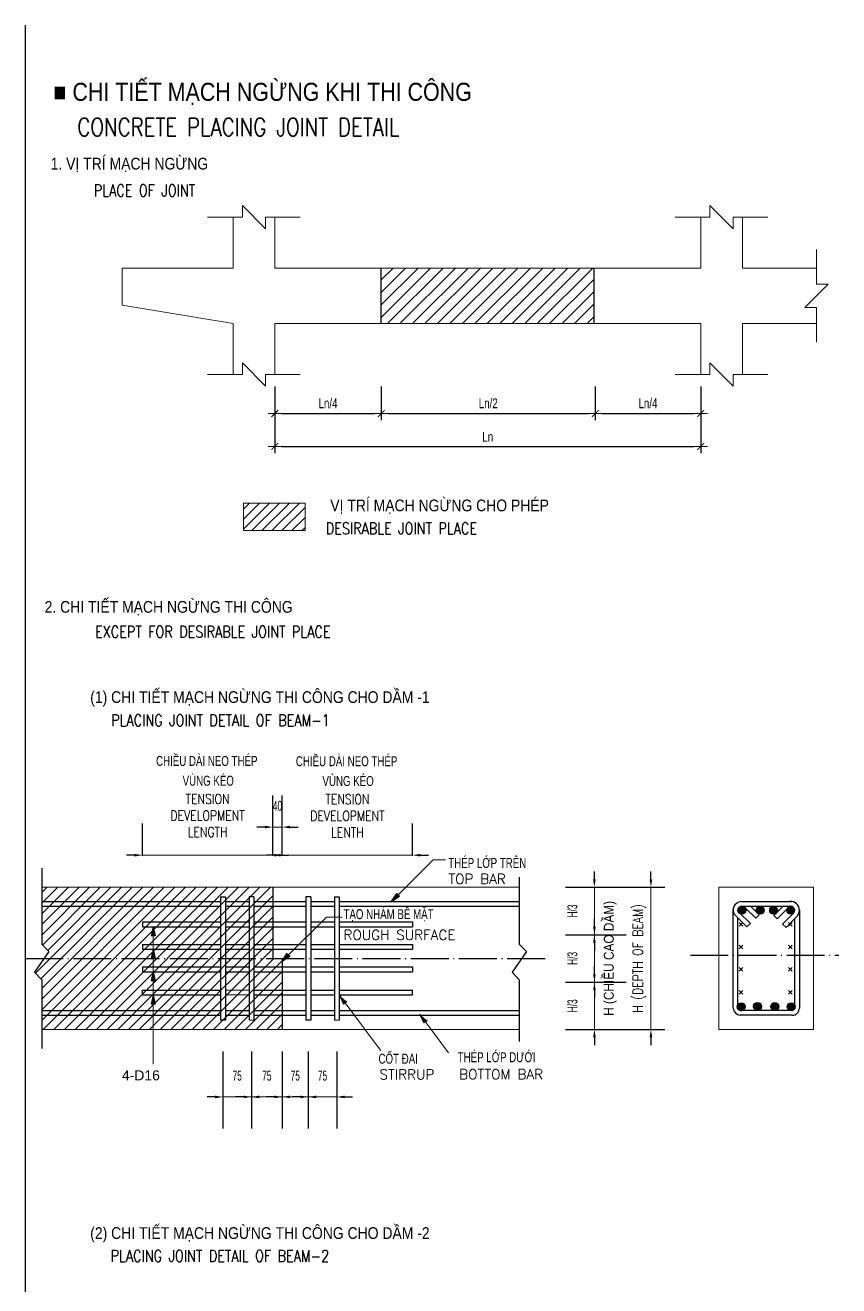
# Model space of a CAD drawing. Header units: millimetres. Extents: x 408913 to 1237273, y -191467 to -86666.
# Drawn here: x 714227 to 732247, y -158253 to -130337 of the extents above; entities that cross this region are included whole.
import ezdxf
from ezdxf.enums import TextEntityAlignment as Align

# ---------------------------------------------------------------- set-up
doc = ezdxf.new("R2010")
doc.units = ezdxf.units.MM
doc.header["$LTSCALE"] = 35
doc.header["$PDMODE"] = 3
doc.linetypes.add('ACAD_ISO04W100', pattern=[30.5, 24, -3, 0.5, -3])
doc.linetypes.add('HID2', pattern=[4.6, 3, -1.6])
for name, color, linetype, lineweight in [('2SEC', 8, 'Continuous', 0), ('NDC_S_CONTINUOUS', 3, 'Continuous', 20), ('NDC_S_DIM', 1, 'Continuous', 9), ('NDC_S_ENG TEXT', 2, 'Continuous', 9), ('NDC_S_VN TEXT', 7, 'Continuous', 9)]:
    doc.layers.add(name, color=color, linetype=linetype, lineweight=lineweight)
for name, color, linetype in [('5HAT', 6, 'Continuous'), ('6HID', 6, 'HID2'), ('a-TAG-1', 6, 'Continuous'), ('AS-XXXX-BARS', 2, 'Continuous'), ('DIM', 1, 'Continuous'), ('F', 7, 'Continuous'), ('STR.Dim_F-CL-B', 8, 'Continuous')]:
    doc.layers.add(name, color=color, linetype=linetype)
doc.styles.add('Arial', font='arial.ttf', dxfattribs={"width": 0.6})
doc.styles.add('NDC_ARIAL', font='arial.ttf', dxfattribs={"width": 0.85})
doc.styles.add('NDC_DIM', font='', dxfattribs={"width": 0.75})
doc.styles.add('NDC_ROMANS', font='romans.shx', dxfattribs={"width": 0.8})
doc.styles.add('Romans -1', font='romans.shx', dxfattribs={"width": 0.8})
doc.styles.get('NDC_DIM').set_extended_font_data('Dotum')
doc.dimstyles.new('NDC_dim_100', dxfattribs={"dimscale": 100, "dimtxt": 2.2, "dimasz": 1.5, "dimexe": 1.5, "dimexo": 2.5, "dimgap": 1, "dimtad": 1, "dimdec": 0, "dimzin": 0, "dimdsep": 46, "dimtxsty": 'NDC_DIM', "dimblk": 'DIMMARK', "dimcen": 0.09, "dimdle": 1.2, "dimclrd": 1, "dimclre": 1, "dimclrt": 3, "dimadec": 0, "dimazin": 0, "dimtfac": 1, "dimtdec": 0, "dimtix": 1, "dimtofl": 0, "dimtmove": 0, "dimatfit": 3, "dimfxl": 6, "dimfxlon": 1, "dimtolj": 1, "dimtzin": 0, "dimarcsym": 0})

# ---------------------------------------------------------------- blocks, each defined once
blk = doc.blocks.new('DIMMARK')
at = {"layer": 'NDC_S_DIM', "color": 1}
blk.add_line((-1.5, 0), (1, 0), dxfattribs=at)
at = {"layer": 'NDC_S_DIM', "color": 2, "const_width": 0.15}
blk.add_lwpolyline([(-0.5, -0.5), (0.5, 0.5)], dxfattribs=at)
blk = doc.blocks.new('*D134')
at = {"layer": 'DEFPOINTS', "color": 0, "transparency": 16777216}
for p in [(719755, -137837), (722113, -137837), (722113, -138937)]:
    blk.add_point(p, dxfattribs=at)
at = {"layer": 'DIM', "color": 1, "lineweight": -2, "transparency": 16777216}
for p, q in [((719755, -138337), (719755, -139087)), ((722113, -138337), (722113, -139087)), ((719905, -138937), (721963, -138937))]:
    blk.add_line(p, q, dxfattribs=at)
at = {"layer": 'DIM', "color": 1, "lineweight": -2, "transparency": 16777216, "xscale": 150, "yscale": 150, "zscale": 150, "rotation": 180}
blk.add_blockref('DIMMARK', (719755, -138937), dxfattribs=at)
at = {"layer": 'DIM', "color": 1, "lineweight": -2, "transparency": 16777216, "xscale": 150, "yscale": 150, "zscale": 150}
blk.add_blockref('DIMMARK', (722113, -138937), dxfattribs=at)
at = {"layer": 'DIM', "color": 3, "transparency": 16777216, "insert": (720934, -138711), "char_height": 220, "attachment_point": 5, "style": 'NDC_DIM'}
blk.add_mtext('\\A1;Ln/4', dxfattribs=at)
blk = doc.blocks.new('*D135')
at = {"layer": 'DEFPOINTS', "color": 0, "transparency": 16777216}
for p in [(719755, -137837), (729189, -137837), (729189, -139663)]:
    blk.add_point(p, dxfattribs=at)
at = {"layer": 'DIM', "color": 1, "lineweight": -2, "transparency": 16777216}
for p, q in [((719755, -139063), (719755, -139813)), ((729189, -139063), (729189, -139813)), ((719905, -139663), (729039, -139663))]:
    blk.add_line(p, q, dxfattribs=at)
at = {"layer": 'DIM', "color": 1, "lineweight": -2, "transparency": 16777216, "xscale": 150, "yscale": 150, "zscale": 150, "rotation": 180}
blk.add_blockref('DIMMARK', (719755, -139663), dxfattribs=at)
at = {"layer": 'DIM', "color": 1, "lineweight": -2, "transparency": 16777216, "xscale": 150, "yscale": 150, "zscale": 150}
blk.add_blockref('DIMMARK', (729189, -139663), dxfattribs=at)
at = {"layer": 'DIM', "color": 3, "transparency": 16777216, "insert": (724472, -139453), "char_height": 220, "attachment_point": 5, "style": 'NDC_DIM'}
blk.add_mtext('\\A1;Ln', dxfattribs=at)
blk = doc.blocks.new('*D136')
at = {"layer": 'DEFPOINTS', "color": 0, "transparency": 16777216}
for p in [(722113, -137837), (726852, -137837), (726852, -138937)]:
    blk.add_point(p, dxfattribs=at)
at = {"layer": 'DIM', "color": 1, "lineweight": -2, "transparency": 16777216}
for p, q in [((722113, -138337), (722113, -139087)), ((726852, -138337), (726852, -139087)), ((722263, -138937), (726702, -138937))]:
    blk.add_line(p, q, dxfattribs=at)
at = {"layer": 'DIM', "color": 1, "lineweight": -2, "transparency": 16777216, "xscale": 150, "yscale": 150, "zscale": 150, "rotation": 180}
blk.add_blockref('DIMMARK', (722113, -138937), dxfattribs=at)
at = {"layer": 'DIM', "color": 1, "lineweight": -2, "transparency": 16777216, "xscale": 150, "yscale": 150, "zscale": 150}
blk.add_blockref('DIMMARK', (726852, -138937), dxfattribs=at)
at = {"layer": 'DIM', "color": 3, "transparency": 16777216, "insert": (724483, -138711), "char_height": 220, "attachment_point": 5, "style": 'NDC_DIM'}
blk.add_mtext('\\A1;Ln/2', dxfattribs=at)
blk = doc.blocks.new('*D137')
at = {"layer": 'DEFPOINTS', "color": 0, "transparency": 16777216}
for p in [(726852, -137837), (729189, -137837), (729189, -138937)]:
    blk.add_point(p, dxfattribs=at)
at = {"layer": 'DIM', "color": 1, "lineweight": -2, "transparency": 16777216}
for p, q in [((726852, -138337), (726852, -139087)), ((729189, -138337), (729189, -139087)), ((727002, -138937), (729039, -138937))]:
    blk.add_line(p, q, dxfattribs=at)
at = {"layer": 'DIM', "color": 1, "lineweight": -2, "transparency": 16777216, "xscale": 150, "yscale": 150, "zscale": 150, "rotation": 180}
blk.add_blockref('DIMMARK', (726852, -138937), dxfattribs=at)
at = {"layer": 'DIM', "color": 1, "lineweight": -2, "transparency": 16777216, "xscale": 150, "yscale": 150, "zscale": 150}
blk.add_blockref('DIMMARK', (729189, -138937), dxfattribs=at)
at = {"layer": 'DIM', "color": 3, "transparency": 16777216, "insert": (728020, -138711), "char_height": 220, "attachment_point": 5, "style": 'NDC_DIM'}
blk.add_mtext('\\A1;Ln/4', dxfattribs=at)

msp = doc.modelspace()

# ---------------------------------------------------------------- hatches: boundary and pattern name
at = {"layer": '2SEC'}
h = msp.add_hatch(dxfattribs=at)
h.set_pattern_fill('ANSI31', color=256, scale=52.5, style=0)
h.set_pattern_definition([(45, (-2871523.87, -118831.29), (-117.8658616, 117.8658616), [])])
h.paths.add_polyline_path([(714593, -151478), (714593, -152577.8), (719919.7, -152577.8), (719919.7, -151002.8), (719709.7, -151002.8), (719709.7, -149427.8), (714593, -149427.8), (714593, -150690.5), (714750.5, -150848), (714435.5, -151310)])
at = {"layer": '5HAT'}
h = msp.add_hatch(dxfattribs=at)
h.set_pattern_fill('ANSI31', color=2, scale=61.523438, style=0)
h.set_pattern_definition([(45, (-3147444.19, -519837.33), (-138.124057, 138.124057), [])])
h.paths.add_polyline_path([(726830.1, -135714.9), (722113.3, -135714.9), (722113.3, -136945.4), (726830.1, -136945.4)])
h = msp.add_hatch(dxfattribs=at)
h.set_pattern_fill('ANSI31', color=2, scale=49.21875, style=0)
h.set_pattern_definition([(45, (-3208137.78, -317245.94), (-110.499245, 110.499245), [])])
h.paths.add_polyline_path([(719059.4, -140919), (719059.4, -141529), (720424.4, -141529), (720424.4, -140919)])
at = {"layer": 'STR.Dim_F-CL-B'}
for points in [[(722341.1, -149739.7), (722517.9, -149626.3), (722455.6, -149563.7)], [(717063.6, -150300.5), (717019.3, -150505.8), (717107.6, -150505.8)], [(717063.6, -150801.3), (717019.3, -151006.6), (717107.6, -151006.6)], [(719917.9, -151062.4), (720094.7, -150948.9), (720032.4, -150886.3)], [(717063.6, -151296.7), (717019.3, -151502.1), (717107.6, -151502.1)], [(717063.9, -151813.8), (717019.6, -152019.1), (717107.9, -152019.1)], [(721192, -151821.3), (721278.7, -152012.7), (721349.7, -151960.1)], [(722970.8, -152240.6), (723057.4, -152431.9), (723128.4, -152379.3)]]:
    msp.add_hatch(color=256, dxfattribs=at).paths.add_polyline_path(points)

# ---------------------------------------------------------------- linework, layer by layer
at = {"layer": '2SEC'}
for p, q in [((719037.2, -134587), (719037.2, -134330.7)), ((719037.2, -134330.7), (719549.9, -134843.4)), ((729393.6, -134587), (729393.6, -134330.7)), ((729393.6, -134330.7), (729906.3, -134843.4)), ((718268.1, -134587), (719037.2, -134587)), ((719549.9, -134587), (720318.9, -134587)), ((719549.9, -134843.4), (719549.9, -134587)), ((728624.6, -134587), (729393.6, -134587)), ((729906.3, -134587), (730675.4, -134587)), ((729906.3, -134843.4), (729906.3, -134587)), ((731752, -136073.8), (731752, -135304.8)), ((732008.4, -136073.8), (731495.7, -136586.5)), ((731752, -136073.8), (732008.4, -136073.8)), ((731495.7, -136586.5), (731752, -136586.5)), ((731752, -136586.5), (731752, -137355.6)), ((719037.2, -138073.3), (719037.2, -137817)), ((719037.2, -137817), (719549.9, -138329.7)), ((729393.6, -138073.3), (729393.6, -137817)), ((729393.6, -137817), (729906.3, -138329.7)), ((718268.1, -138073.3), (719037.2, -138073.3)), ((719549.9, -138073.3), (720318.9, -138073.3)), ((719549.9, -138329.7), (719549.9, -138073.3)), ((728624.6, -138073.3), (729393.6, -138073.3)), ((729906.3, -138073.3), (730675.4, -138073.3)), ((729906.3, -138329.7), (729906.3, -138073.3)), ((718659.7, -151705.1), (719184.7, -151705.1)), ((718659.7, -151810.1), (719184.7, -151810.1)), ((719289.7, -152367.8), (719184.7, -152367.8)), ((721179.7, -152367.8), (721074.7, -152367.8))]:
    msp.add_line(p, q, dxfattribs=at)
at = {"layer": '2SEC', "color": 0}
msp.add_line((719412.2, -154071), (719587.2, -154071), dxfattribs=at)
at = {"layer": '6HID', "color": 2, "ltscale": 25}
for p, q in [((722113.3, -136945.4), (722113.3, -135714.9)), ((726830.1, -136945.4), (726830.1, -135714.9))]:
    msp.add_line(p, q, dxfattribs=at)
at = {"layer": 'AS-XXXX-BARS'}
for p, q in [((714593, -149742.8), (718554.7, -149742.8)), ((714593, -149847.8), (718554.7, -149847.8)), ((718554.7, -149637.8), (718554.7, -152367.8)), ((718554.7, -149637.8), (718659.7, -149637.8)), ((718659.7, -149637.8), (718659.7, -152367.8)), ((718659.7, -149742.8), (719184.7, -149742.8)), ((718659.7, -149847.8), (719184.7, -149847.8)), ((719184.7, -149637.8), (719184.7, -152367.8)), ((719289.7, -149637.8), (719184.7, -149637.8)), ((719289.7, -149637.8), (719289.7, -152367.8)), ((719289.7, -149742.8), (720444.7, -149742.8)), ((719289.7, -149847.8), (720444.7, -149847.8)), ((720444.7, -149637.8), (720444.7, -152367.8)), ((720549.7, -149637.8), (720444.7, -149637.8)), ((720549.7, -149637.8), (720549.7, -152367.8)), ((720549.7, -149742.8), (721074.7, -149742.8)), ((720549.7, -149847.8), (721074.7, -149847.8)), ((721074.7, -149637.8), (721074.7, -152367.8)), ((721074.7, -149637.8), (721179.7, -149637.8)), ((721179.7, -149637.8), (721179.7, -152367.8)), ((721179.7, -149742.8), (725169.7, -149742.8)), ((721179.7, -149847.8), (725169.7, -149847.8)), ((730175.3, -149882.1), (730407.1, -150113.1)), ((730289.6, -149847.8), (730481.2, -150038.7)), ((730810.2, -150049.3), (731011.5, -149847.8)), ((731129.9, -149878.1), (730884.5, -150123.4)), ((730213.9, -150306.7), (729951.3, -150044.4)), ((730042.8, -149987), (730288.1, -150232.4)), ((730481.2, -150038.7), (730407.1, -150113.1)), ((730884.5, -150123.4), (730810.2, -150049.3)), ((731234.8, -150010.6), (731003.8, -150242.4)), ((731309.2, -150084.7), (731078.2, -150316.5)), ((716822.2, -150195.5), (718554.7, -150195.5)), ((716822.2, -150195.5), (716822.2, -150300.5)), ((716822.2, -150300.5), (718554.7, -150300.5)), ((718659.7, -150195.5), (719184.7, -150195.5)), ((718659.7, -150300.5), (719184.7, -150300.5)), ((719289.7, -150195.5), (720444.7, -150195.5)), ((719289.7, -150300.5), (720444.7, -150300.5)), ((720549.7, -150195.5), (721074.7, -150195.5)), ((720549.7, -150300.5), (721074.7, -150300.5)), ((721179.7, -150195.5), (722807.2, -150195.5)), ((721179.7, -150300.5), (722807.2, -150300.5)), ((722807.2, -150195.5), (722807.2, -150300.5)), ((730122.7, -150288.8), (730041, -150207.2)), ((730122.7, -150207.2), (730041, -150288.8)), ((730288.1, -150232.4), (730213.9, -150306.7)), ((731078.2, -150316.5), (731003.8, -150242.4)), ((731136.3, -150288.8), (731218, -150207.2)), ((731136.3, -150207.2), (731218, -150288.8)), ((716822.2, -150696.3), (718554.7, -150696.3)), ((716822.2, -150696.3), (716822.2, -150801.3)), ((718659.7, -150696.3), (719184.7, -150696.3)), ((719289.7, -150696.3), (720444.7, -150696.3)), ((720549.7, -150696.3), (721074.7, -150696.3)), ((721179.7, -150696.3), (722807.2, -150696.3)), ((722807.2, -150696.3), (722807.2, -150801.3)), ((730122.5, -150789.6), (730040.9, -150708)), ((730122.5, -150708), (730040.9, -150789.6)), ((731136.2, -150789.6), (731217.8, -150708)), ((731136.2, -150708), (731217.8, -150789.6)), ((716822.2, -150801.3), (718554.7, -150801.3)), ((718659.7, -150801.3), (719184.7, -150801.3)), ((719289.7, -150801.3), (720444.7, -150801.3)), ((720549.7, -150801.3), (721074.7, -150801.3)), ((721179.7, -150801.3), (722807.2, -150801.3)), ((716822.2, -151191.7), (718554.7, -151191.7)), ((716822.2, -151191.7), (716822.2, -151296.7)), ((716822.2, -151296.7), (718554.7, -151296.7)), ((718659.7, -151191.7), (719184.7, -151191.7)), ((718659.7, -151296.7), (719184.7, -151296.7)), ((719289.7, -151191.7), (720444.7, -151191.7)), ((719289.7, -151296.7), (720444.7, -151296.7)), ((720549.7, -151191.7), (721074.7, -151191.7)), ((720549.7, -151296.7), (721074.7, -151296.7)), ((721179.7, -151191.7), (722807.2, -151191.7)), ((721179.7, -151296.7), (722807.2, -151296.7)), ((722807.2, -151191.7), (722807.2, -151296.7)), ((730122.5, -151285.1), (730040.9, -151203.4)), ((730122.5, -151203.4), (730040.9, -151285.1)), ((731136.2, -151285.1), (731217.8, -151203.4)), ((731136.2, -151203.4), (731217.8, -151285.1)), ((716822.2, -151705.1), (718554.7, -151705.1)), ((716822.2, -151810.1), (716822.2, -151705.1)), ((716822.2, -151810.1), (718554.7, -151810.1)), ((719289.7, -151705.1), (720444.7, -151705.1)), ((719289.7, -151810.1), (720444.7, -151810.1)), ((720549.7, -151705.1), (721074.7, -151705.1)), ((720549.7, -151810.1), (721074.7, -151810.1)), ((721179.7, -151705.1), (722807.2, -151705.1)), ((721179.7, -151810.1), (722807.2, -151810.1)), ((722807.2, -151810.1), (722807.2, -151705.1)), ((730122.5, -151798.4), (730040.9, -151716.8)), ((730122.5, -151716.8), (730040.9, -151798.4)), ((731136.2, -151798.4), (731217.8, -151716.8)), ((731136.2, -151716.8), (731217.8, -151798.4)), ((714591.1, -152157.8), (718554.7, -152157.8)), ((714593, -152262.8), (718554.7, -152262.8)), ((718659.7, -152367.8), (718554.7, -152367.8)), ((718659.7, -152157.8), (719184.7, -152157.8)), ((718659.7, -152262.8), (719184.7, -152262.8)), ((719289.7, -152157.8), (720444.7, -152157.8)), ((719289.7, -152262.8), (720444.7, -152262.8)), ((720549.7, -152367.8), (720444.7, -152367.8)), ((720549.7, -152157.8), (721074.7, -152157.8)), ((720549.7, -152262.8), (721074.7, -152262.8)), ((721179.7, -152157.8), (725169.7, -152157.8)), ((721179.7, -152262.8), (725169.7, -152262.8))]:
    msp.add_line(p, q, dxfattribs=at)
at = {"layer": 'AS-XXXX-BARS', "const_width": 86.8}
for points in [[(730055.7, -149935.9, 1), (730143.2, -149935.9, 1)], [(730461.3, -149935.9, 1), (730548.7, -149935.9, 1)], [(730760.6, -149936.3, 1), (730848, -149936.3, 1)], [(731137.5, -149938.3, 1), (731225, -149938.3, 1)], [(730043.9, -152072.1, 1), (730131.4, -152072.1, 1)], [(730405.2, -152067.2, 1), (730492.7, -152067.2, 1)], [(730784.9, -152070.7, 1), (730872.4, -152070.7, 1)], [(731147.7, -152073.7, 1), (731235.1, -152073.7, 1)]]:
    msp.add_lwpolyline(points, format="xyb", close=True, dxfattribs=at)
at = {"layer": 'AS-XXXX-BARS'}
for points in [[(730102.9, -149742.8), (731198.2, -149742.8)], [(730102.9, -149847.8), (731202.6, -149847.8)], [(731168.5, -149845.1), (731191.7, -149845.1)], [(729904.8, -152105.3), (729904.8, -149917.4)], [(730009.8, -149948.4), (730009.8, -149925.3)], [(730009.8, -152105.3), (730009.8, -150102.8)], [(731269.8, -150124.3), (731269.8, -152105.3)], [(731374.8, -149932.9), (731374.8, -152105.3)], [(731217.3, -152157.8), (730062.3, -152157.8)], [(731217.3, -152262.8), (730062.3, -152262.8)]]:
    msp.add_lwpolyline(points, dxfattribs=at)
for centre in [(730099.5, -149935.9), (730505, -149935.9), (730804.3, -149936.3), (731181.3, -149938.3), (730087.6, -152072.1), (730449, -152067.2), (730828.6, -152070.7), (731191.4, -152073.7)]:
    msp.add_circle(centre, 87.9, dxfattribs=at)
for centre, radius, start, end in [((730100.4, -149936.4), 193.7, 89.16259, 195.43599), ((730102.9, -149942.4), 94.6, 90, 169.54776), ((730102.9, -149942.4), 94.6, 40.91492, 90), ((731214.7, -149938.2), 103.9, 116.41198, 144.717), ((731181.2, -149935.6), 193.6, 359.24448, 95.21169), ((731174.5, -149938.2), 94.6, 0, 79.54776), ((730019.9, -149957.8), 110.5, 195.80385, 231.59945), ((730102.8, -149902.2), 103.9, 206.41198, 234.717), ((731174.5, -149938.2), 94.6, 310.91492, 0), ((731175.1, -149938.2), 199.6, 310.91492, 0), ((730089.8, -152077.7), 187.1, 188.46828, 261.53172), ((730080.1, -152087.4), 72.6, 194.23517, 284.23517), ((731188.3, -152076.3), 86.5, 289.57698, 340.42302), ((731217.7, -152105.7), 157.1, 269.84941, 0.15059)]:
    msp.add_arc(centre, radius, start, end, dxfattribs=at)
at = {"layer": 'F'}
for p, q in [((719709.7, -149427.8), (719709.7, -151002.8)), ((726191.2, -150477.8), (727533.3, -150477.8)), ((719919.7, -151002.8), (719919.7, -152577.8)), ((726191.2, -151527.8), (727534.7, -151527.8)), ((721192, -151821.3), (721278.7, -152012.7)), ((721349.7, -151960.1), (721278.7, -152012.7))]:
    msp.add_line(p, q, dxfattribs=at)
at = {"layer": 'F', "color": 0, "linetype": 'ACAD_ISO04W100'}
for p, q in [((714226.8, -151002.8), (725839.4, -151002.8)), ((728959.2, -150928.3), (732247.2, -150928.3))]:
    msp.add_line(p, q, dxfattribs=at)
at = {"layer": 'NDC_S_CONTINUOUS'}
for p, q in [((718832.1, -134587), (718832.1, -135714.9)), ((719754.9, -134587), (719754.9, -135714.9)), ((729188.5, -134587), (729188.5, -135714.9)), ((730111.4, -134587), (730111.4, -135714.9)), ((716371.2, -136535.2), (716371.2, -135714.9)), ((716371.2, -135714.9), (718832.1, -135714.9)), ((719754.9, -135714.9), (729188.5, -135714.9)), ((731752, -135714.9), (730111.4, -135714.9)), ((716371.2, -136535.2), (718832.1, -136945.4)), ((718832.1, -136945.4), (718832.1, -138073.3)), ((719754.9, -136945.4), (729188.5, -136945.4)), ((719754.9, -136945.4), (719754.9, -138073.3)), ((729188.5, -136945.4), (729188.5, -138073.3)), ((731752, -136945.4), (730111.4, -136945.4)), ((730111.4, -136945.4), (730111.4, -138073.3)), ((714593, -149427.8), (725169.7, -149427.8)), ((714593, -152577.8), (725169.7, -152577.8))]:
    msp.add_line(p, q, dxfattribs=at)
for points in [[(719059.4, -140919), (720424.4, -140919), (720424.4, -141529), (719059.4, -141529)], [(729589.8, -149427.8), (731689.8, -149427.8), (731689.8, -152577.8), (729589.8, -152577.8)]]:
    msp.add_lwpolyline(points, close=True, dxfattribs=at)
at = {"layer": 'NDC_S_DIM'}
for p, q in [((719709.7, -148094.4), (719919.7, -148094.4)), ((719709.7, -148717.2), (716822.2, -148717.2)), ((719919.7, -148717.2), (722807.2, -148717.2)), ((723263.1, -148822.1), (722486.6, -149594.9)), ((723263.1, -148822.1), (723533.9, -148822.1)), ((726833.3, -149427.8), (726833.3, -150477.8)), ((728085.7, -149427.8), (728085.7, -152577.8)), ((720830.4, -150157.5), (720066.3, -150918.1)), ((720830.4, -150157.5), (720899.8, -150088.2)), ((720899.8, -150088.2), (721245.7, -150088.2)), ((717063.6, -151580.3), (717063.6, -150375.9)), ((726834.7, -150477.8), (726834.7, -151527.8)), ((717063.7, -152867.4), (717063.7, -151554.4)), ((726834.7, -152577.8), (726834.7, -151527.8)), ((721956.1, -152852.6), (721314.3, -151986.3)), ((723602.5, -153097.4), (722970.8, -152240.6)), ((717063.7, -152867.4), (717063.7, -153344)), ((721956.1, -152852.6), (722105.2, -153045.6)), ((722105.2, -153045.6), (722070.1, -153000.2)), ((718607.2, -154071), (719237.2, -154071)), ((719237.2, -154069.6), (719919.7, -154069.6)), ((719919.7, -154070.1), (720497.2, -154070.1)), ((720094.7, -154069.6), (720269.7, -154069.6)), ((720497.2, -154070.1), (721127.2, -154070.1)), ((720672.2, -154070.1), (720847.2, -154070.1))]:
    msp.add_line(p, q, dxfattribs=at)
at = {"layer": 'STR.Dim_F-CL-B'}
for p, q in [((714226.8, -130337.2), (714226.8, -186337.2)), ((719709.7, -148727.8), (719709.7, -147394.4)), ((719919.7, -148727.8), (719919.7, -147394.4)), ((716822.2, -148727.8), (716822.2, -148017.2)), ((719534.7, -148094.4), (719359.7, -148094.4)), ((719709.7, -148727.8), (719709.7, -148017.2)), ((719919.7, -148727.8), (719919.7, -148017.2)), ((720094.7, -148094.4), (720269.7, -148094.4)), ((722807.2, -148727.8), (722807.2, -148017.2)), ((716647.2, -148717.2), (716472.2, -148717.2)), ((719744.7, -148717.2), (719569.7, -148717.2)), ((719884.7, -148717.2), (720059.7, -148717.2)), ((722982.2, -148717.2), (723157.2, -148717.2)), ((714593, -149007.8), (714593, -150690.5)), ((725169.8, -149205.7), (725169.8, -150690.5)), ((726833.3, -149252.8), (726833.3, -149077.8)), ((728085.7, -149252.8), (728085.7, -149077.8)), ((722341.1, -149739.7), (722455.6, -149563.7)), ((722341.1, -149739.7), (722517.9, -149626.3)), ((722455.6, -149563.7), (722517.9, -149626.3)), ((726191.2, -149427.8), (727533.3, -149427.8)), ((726191.2, -149427.8), (728394.9, -149427.8)), ((726834.7, -150302.8), (726834.7, -150127.8)), ((717063.6, -150300.5), (717019.3, -150505.8)), ((717063.6, -150300.5), (717107.6, -150505.8)), ((714593, -150690.5), (714750.5, -150848)), ((717107.6, -150505.8), (717019.3, -150505.8)), ((725169.8, -150690.5), (725327.3, -150848)), ((726191.2, -150477.8), (727534.7, -150477.8)), ((726833.3, -150652.8), (726833.3, -150827.8)), ((714750.5, -150848), (714435.5, -151310)), ((717063.6, -150801.3), (717019.3, -151006.6)), ((717107.6, -151006.6), (717019.3, -151006.6)), ((717063.6, -150801.3), (717107.6, -151006.6)), ((719917.9, -151062.4), (720032.4, -150886.3)), ((719917.9, -151062.4), (720094.7, -150948.9)), ((725327.3, -150848), (725012.3, -151310)), ((717063.6, -151296.7), (717019.3, -151502.1)), ((717063.6, -151296.7), (717107.6, -151502.1)), ((726834.7, -151352.8), (726834.7, -151177.8)), ((714435.5, -151310), (714593, -151478)), ((714593, -151478), (714593, -152997.8)), ((717107.6, -151502.1), (717019.3, -151502.1)), ((725012.3, -151310), (725169.8, -151478)), ((725169.8, -151478), (725169.8, -152840.8)), ((726191.2, -151527.8), (727534.7, -151527.8)), ((717063.9, -151813.8), (717019.6, -152019.1)), ((717063.9, -151813.8), (717107.9, -152019.1)), ((726834.7, -151702.8), (726834.7, -151877.8)), ((717107.9, -152019.1), (717019.6, -152019.1)), ((722970.8, -152240.6), (723057.4, -152431.9)), ((723128.4, -152379.3), (723057.4, -152431.9)), ((726191.2, -152577.8), (728394.9, -152577.8)), ((726191.2, -152577.8), (727534.7, -152577.8)), ((726834.7, -152752.8), (726834.7, -152927.8)), ((728085.7, -152752.8), (728085.7, -152927.8)), ((718607.2, -153067.8), (718607.2, -154771)), ((719237.2, -153067.8), (719237.2, -154771)), ((719237.2, -153067.8), (719237.2, -154769.6)), ((719919.7, -153067.4), (719919.7, -154769.6)), ((719919.7, -153067.8), (719919.7, -154770.1)), ((720497.2, -153067.8), (720497.2, -154770.1)), ((720497.2, -153067.8), (720497.2, -154770.1)), ((721127.2, -153067.8), (721127.2, -154770.1)), ((718432.2, -154071), (718257.2, -154071)), ((719062.2, -154069.6), (718887.2, -154069.6)), ((719744.7, -154070.1), (719569.7, -154070.1)), ((720322.2, -154070.1), (720147.2, -154070.1)), ((721302.2, -154070.1), (721477.2, -154070.1))]:
    msp.add_line(p, q, dxfattribs=at)
for points in [[(719534.7, -148065.3), (719534.7, -148123.6), (719709.7, -148094.4)], [(720094.7, -148065.3), (720094.7, -148123.6), (719919.7, -148094.4)], [(716647.2, -148688), (716647.2, -148746.3), (716822.2, -148717.2)], [(719884.7, -148688), (719884.7, -148746.3), (719709.7, -148717.2)], [(719744.7, -148688), (719744.7, -148746.3), (719919.7, -148717.2)], [(722982.2, -148688), (722982.2, -148746.3), (722807.2, -148717.2)], [(726804.2, -149252.8), (726862.5, -149252.8), (726833.3, -149427.8)], [(728056.6, -149252.8), (728114.9, -149252.8), (728085.7, -149427.8)], [(726805.5, -150302.8), (726863.9, -150302.8), (726834.7, -150477.8)], [(726804.2, -150652.8), (726862.5, -150652.8), (726833.3, -150477.8)], [(726805.5, -151352.8), (726863.9, -151352.8), (726834.7, -151527.8)], [(726805.5, -151702.8), (726863.9, -151702.8), (726834.7, -151527.8)], [(726805.5, -152752.8), (726863.9, -152752.8), (726834.7, -152577.8)], [(728056.6, -152752.8), (728114.9, -152752.8), (728085.7, -152577.8)], [(718432.2, -154041.8), (718432.2, -154100.1), (718607.2, -154071)], [(719062.2, -154040.4), (719062.2, -154098.8), (719237.2, -154069.6)], [(719412.2, -154041.8), (719412.2, -154100.1), (719237.2, -154071)], [(719744.7, -154040.9), (719744.7, -154099.2), (719919.7, -154070.1)], [(720094.7, -154040.4), (720094.7, -154098.8), (719919.7, -154069.6)], [(720322.2, -154041), (720322.2, -154099.3), (720497.2, -154070.1)], [(720672.2, -154040.9), (720672.2, -154099.2), (720497.2, -154070.1)], [(721302.2, -154041), (721302.2, -154099.3), (721127.2, -154070.1)]]:
    msp.add_solid(points, dxfattribs=at)

# ---------------------------------------------------------------- texts
at = {"layer": 'a-TAG-1', "color": 3, "style": 'Arial'}
msp.add_text('4-D16', height=220.79, dxfattribs=at).set_placement((716369.6, -153703))
at = {"layer": 'a-TAG-1', "color": 3, "char_height": 220.79, "attachment_point": 5, "style": 'Arial'}
for s, insert in [('\\A1;40', (719814.7, -147625.3)), ('\\A1;75', (718922.2, -153601.8)), ('\\A1;75', (719578.4, -153600.4)), ('\\A1;75', (720208.4, -153600.9)), ('\\A1;75', (720812.2, -153601))]:
    msp.add_mtext(s, dxfattribs=dict(at, insert=insert))
at = {"layer": 'a-TAG-1', "color": 3, "char_height": 220.79, "attachment_point": 5, "rotation": 90, "style": 'Arial'}
for insert in [(726347.2, -149952.8), (726348.6, -151002.8), (726348.6, -152052.8)]:
    msp.add_mtext('\\A1;H/3', dxfattribs=dict(at, insert=insert))
at = {"layer": 'NDC_S_ENG TEXT', "style": 'NDC_ROMANS', "width": 0.8}
msp.add_text('CONCRETE PLACING JOINT DETAIL', height=400, dxfattribs=at).set_placement((715383.7, -132593.1), align=Align.MIDDLE_LEFT)
for s, p in [('PLACE OF JOINT', (715745.3, -134126.7)), (' DESIRABLE JOINT PLACE', (720740.5, -141610.4)), ('EXCEPT FOR DESIRABLE JOINT PLACE', (715774.3, -143899.4)), ('PLACING JOINT DETAIL OF BEAM-1', (716131.2, -145860.4)), ('PLACING JOINT DETAIL OF BEAM-2', (716117.7, -157720.3))]:
    msp.add_text(s, height=260, dxfattribs=at).set_placement(p)
at = {"layer": 'NDC_S_ENG TEXT', "style": 'NDC_ROMANS'}
for s, p in [('TOP BAR', (723598.3, -149352.4)), ('ROUGH SURFACE', (721276.4, -150592.3)), ('STIRRUP', (722072.5, -153683.2)), ('BOTTOM BAR', (723839.1, -153678.7))]:
    msp.add_text(s, height=220, dxfattribs=at).set_placement(p)
at = {"layer": 'NDC_S_ENG TEXT', "char_height": 220, "attachment_point": 5, "style": 'NDC_ROMANS'}
for s, insert in [('\\A1;TENSION \\PDEVELOPMENT \\PLENGTH ', (718265.9, -147839.2)), ('\\A1;TENSION\\PDEVELOPMENT\\PLENTH ', (721363.4, -147845.5))]:
    msp.add_mtext(s, dxfattribs=dict(at, insert=insert))
at = {"layer": 'NDC_S_ENG TEXT', "insert": (727830.6, -151002.8), "char_height": 220, "attachment_point": 5, "rotation": 90, "style": 'Romans -1'}
msp.add_mtext('\\A1;H (DEPTH OF BEAM)', dxfattribs=at)
at = {"layer": 'NDC_S_VN TEXT', "style": 'NDC_ARIAL', "width": 0.85}
msp.add_text('■ CHI TIẾT MẠCH NGỪNG KHI THI CÔNG', height=400, dxfattribs=at).set_placement((714853.1, -131812.4), align=Align.MIDDLE_LEFT)
at = {"layer": 'NDC_S_VN TEXT', "color": 0, "style": 'NDC_ARIAL', "width": 0.85}
for s, p in [('1. VỊ TRÍ MẠCH NGỪNG', (714791.2, -133532.9)), ('VỊ TRÍ MẠCH NGỪNG CHO PHÉP', (720984, -141101.7)), ('2. CHI TIẾT MẠCH NGỪNG THI CÔNG', (714657.1, -143348.2)), ('(1) CHI TIẾT MẠCH NGỪNG THI CÔNG CHO DẦM -1', (715666.9, -145346.4)), ('(2) CHI TIẾT MẠCH NGỪNG THI CÔNG CHO DẦM -2', (715666.9, -157215.3))]:
    msp.add_text(s, height=260, dxfattribs=at).set_placement(p)
at = {"layer": 'NDC_S_VN TEXT', "style": 'NDC_ARIAL', "width": 0.7}
for s, p in [('CHIỀU DÀI NEO THÉP', (717124.9, -146739.9)), ('CHIỀU DÀI NEO THÉP', (720222.4, -146746.2)), ('VÙNG KÉO', (717713.4, -147178.2)), ('VÙNG KÉO', (720810.9, -147184.5)), ('THÉP LỚP TRÊN', (723598.3, -148999.7)), ('TẠO NHÁM BỀ MẶT', (721276.4, -150132.7)), ('CỐT ĐAI', (722051.9, -153334.3)), ('THÉP LỚP DƯỚI', (723807, -153300.9))]:
    msp.add_text(s, height=220, dxfattribs=at).set_placement(p)
at = {"layer": 'NDC_S_VN TEXT', "insert": (727185.9, -151002.8), "char_height": 220.5, "attachment_point": 5, "rotation": 90, "style": 'NDC_ARIAL'}
msp.add_mtext('\\A1;H (CHIỀU CAO DẦM)', dxfattribs=at)

# ---------------------------------------------------------------- dimensions: what is measured, and where the dimension line sits
at = {"layer": 'DIM'}
for base, p1, p2, text, picture, middle in [((722113.3, -138937), (719754.9, -137837.4), (722113.3, -137837.4), 'Ln/4', '*D134', (720934.1, -138711.2)), ((729188.5, -139663.3), (719754.9, -137837.4), (729188.5, -137837.4), 'Ln', '*D135', (724471.7, -139453.1)), ((726852.1, -138937), (722113.3, -137837.4), (726852.1, -137837.4), 'Ln/2', '*D136', (724482.7, -138711.2)), ((729188.5, -138937), (726852.1, -137837.4), (729188.5, -137837.4), 'Ln/4', '*D137', (728020.3, -138711.2))]:
    dim = msp.add_linear_dim(base=base, p1=p1, p2=p2, angle=180, text=text, dimstyle='NDC_dim_100', dxfattribs=at)
    dim.commit()
    dim.dimension.update_dxf_attribs({"geometry": picture, "text_midpoint": middle})

doc.saveas('drawing.dxf')
